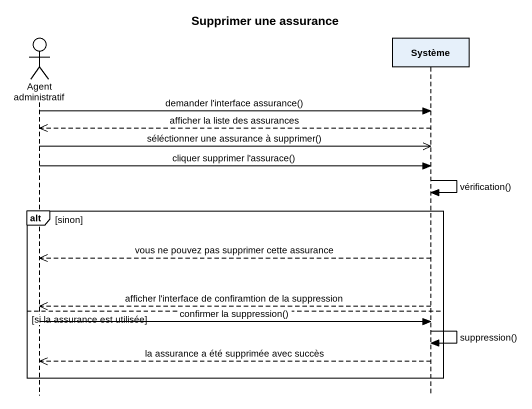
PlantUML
@startuml
title Supprimer une assurance
hide footbox
actor "Agent administratif" as Agent_administratif
participant Système

Agent_administratif -> Système : demander l'interface assurance()
Système -->> Agent_administratif : afficher la liste des assurances
Agent_administratif ->> Système : séléctionner une assurance à supprimer()
Agent_administratif -> Système : cliquer supprimer l'assurace()
Système -> Système : vérification()
alt sinon
  Système -->> Agent_administratif : vous ne pouvez pas supprimer cette assurance
  Système -->> Agent_administratif : afficher l'interface de confiramtion de la suppression
else si la assurance est utilisée
  Agent_administratif -> Système : confirmer la suppression()
  Système -> Système : suppression()
  Système -->> Agent_administratif : la assurance a été supprimée avec succès
end
@enduml
